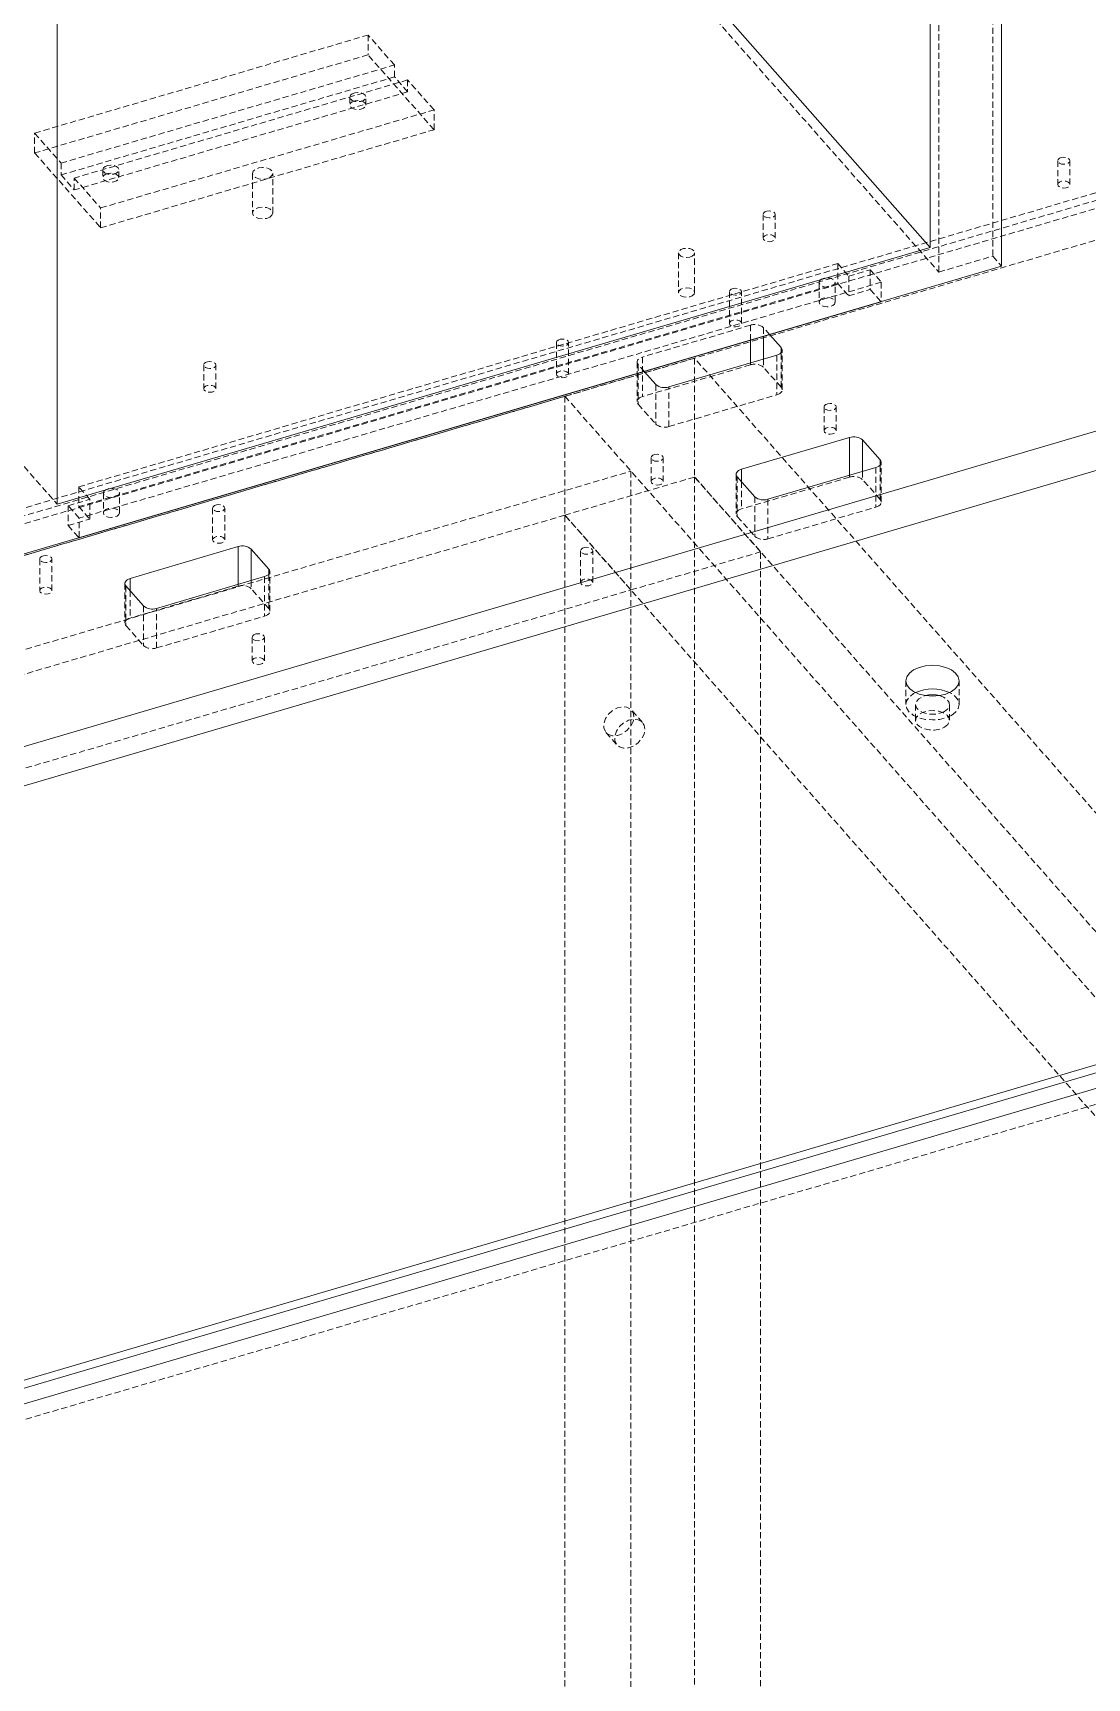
# Model space of a CAD drawing. Header units: millimetres. Extents: x 1529 to 6255, y 1713 to 5797.
# Drawn here: x 4712 to 4929.4, y 4952.8 to 5292 of the extents above; entities that cross this region are included whole.
import ezdxf

# ---------------------------------------------------------------- set-up
doc = ezdxf.new("R2010")
doc.units = ezdxf.units.MM
doc.linetypes.add('HIDDEN', pattern=[1.905, 1.27, -0.635])

msp = doc.modelspace()

# ---------------------------------------------------------------- linework, layer by layer
at = {"color": 7, "linetype": 'HIDDEN', "lineweight": 0}
for p, q in [((4909.916, 5409.238), (4909.916, 5245.929)), ((4898.778, 5405.962), (4898.778, 5242.653)), ((4841.575, 5307.464), (4898.778, 5242.653)), ((4712.365, 5271.289), (4781.107, 5291.509)), ((4786.554, 5285.337), (4781.107, 5291.509)), ((4781.107, 5291.509), (4781.107, 5287.426)), ((4781.107, 5287.426), (4712.365, 5267.207)), ((4717.813, 5265.117), (4786.554, 5285.337)), ((4794.726, 5271.995), (4781.107, 5287.426)), ((4786.554, 5282.887), (4786.554, 5285.337)), ((4717.813, 5262.667), (4786.554, 5282.887)), ((4789.278, 5282.25), (4720.537, 5262.031)), ((4789.278, 5279.801), (4786.554, 5282.887)), ((4794.726, 5276.078), (4789.278, 5282.25)), ((4789.278, 5282.25), (4789.278, 5279.801)), ((4789.278, 5279.801), (4720.537, 5259.581)), ((4777.356, 5278.723), (4777.356, 5277.09)), ((4780.656, 5277.09), (4780.656, 5278.723)), ((4725.985, 5255.858), (4794.726, 5276.078)), ((4794.726, 5271.995), (4794.726, 5276.078)), ((4712.365, 5271.289), (4717.813, 5265.117)), ((4712.365, 5267.207), (4712.365, 5271.289)), ((4725.985, 5251.776), (4794.726, 5271.995)), ((4962.216, 5268.138), (4595.2, 5160.183)), ((4966.268, 5267.723), (4596.325, 5158.908)), ((4712.365, 5267.207), (4725.985, 5251.776)), ((4529.449, 5137.603), (4964.486, 5265.566)), ((4717.813, 5265.117), (4717.813, 5262.667)), ((4923.294, 5265.591), (4923.294, 5260.692)), ((4925.794, 5260.692), (4925.794, 5265.591)), ((4658.503, 5261.101), (4717.047, 5194.772)), ((4717.813, 5262.667), (4720.537, 5259.581)), ((4720.537, 5262.031), (4725.985, 5255.858)), ((4720.537, 5259.581), (4720.537, 5262.031)), ((4726.435, 5263.745), (4726.435, 5262.112)), ((4729.735, 5262.112), (4729.735, 5263.745)), ((4757.269, 5263.003), (4757.269, 5254.838)), ((4761.469, 5254.838), (4761.469, 5263.003)), ((4527.667, 5130.547), (4966.268, 5259.558)), ((4725.985, 5251.776), (4725.985, 5255.858)), ((4862.557, 5254.536), (4862.557, 5249.637)), ((4865.057, 5249.637), (4865.057, 5254.536)), ((4721.474, 5198.371), (4877.942, 5244.395)), ((4845.144, 5246.605), (4845.144, 5238.439)), ((4848.444, 5238.439), (4848.444, 5246.605)), ((4877.942, 5244.395), (4880.212, 5241.823)), ((4877.942, 5244.395), (4877.942, 5240.312)), ((4898.778, 5242.653), (4909.916, 5245.929)), ((4909.916, 5245.929), (4911.732, 5243.872)), ((4877.942, 5240.312), (4721.474, 5194.288)), ((4886.937, 5240.561), (4721.559, 5191.917)), ((4874.107, 5240.512), (4874.107, 5236.43)), ((4877.406, 5236.43), (4877.406, 5240.512)), ((4877.942, 5240.312), (4880.212, 5237.74)), ((4880.212, 5241.823), (4884.667, 5243.133)), ((4880.212, 5241.823), (4880.212, 5237.74)), ((4884.667, 5243.133), (4886.937, 5240.561)), ((4884.667, 5243.133), (4884.667, 5239.051)), ((4886.937, 5240.561), (4886.937, 5236.579)), ((4855.601, 5238.6), (4855.601, 5232.068)), ((4858.101, 5232.068), (4858.101, 5238.6)), ((4880.212, 5237.74), (4884.667, 5239.051)), ((4884.667, 5239.051), (4886.937, 5236.479)), ((4859.96, 5231.688), (4837.685, 5225.136)), ((4859.96, 5228.544), (4859.96, 5231.688)), ((4863.945, 5229.716), (4862.65, 5231.183)), ((4862.65, 5231.183), (4862.65, 5229.335)), ((4819.961, 5228.117), (4819.961, 5221.584)), ((4822.461, 5221.584), (4822.461, 5228.117)), ((4866.5, 5218.379), (4866.5, 5226.544)), ((4747.232, 5223.491), (4747.232, 5218.592)), ((4749.732, 5218.592), (4749.732, 5223.491)), ((4848.429, 5224.897), (4821.699, 5217.034)), ((4836.593, 5224.107), (4836.593, 5215.942)), ((4838.106, 5222.116), (4836.811, 5223.583)), ((4836.811, 5223.583), (4836.811, 5215.418)), ((4837.685, 5225.136), (4837.685, 5216.971)), ((4859.96, 5223.523), (4837.685, 5216.971)), ((4973.277, 5083.446), (4848.429, 5224.897)), ((4848.429, 5224.897), (4848.429, 5200.4)), ((4859.96, 5223.523), (4859.96, 5223.913)), ((4862.65, 5224.704), (4862.65, 5223.018)), ((4865.408, 5225.516), (4865.408, 5217.35)), ((4866.282, 5218.903), (4866.282, 5226.02)), ((4866.282, 5218.903), (4862.65, 5223.018)), ((4554.397, 5138.409), (4821.699, 5217.034)), ((4821.699, 5217.034), (4946.547, 5075.583)), ((4821.699, 5217.034), (4821.699, 5192.538)), ((4821.699, 5217.034), (4835.319, 5201.603)), ((4840.442, 5219.468), (4840.442, 5211.303)), ((4843.132, 5210.798), (4843.132, 5218.964)), ((4843.132, 5210.798), (4865.408, 5217.35)), ((4836.811, 5215.418), (4840.442, 5211.303)), ((4875.123, 5214.849), (4875.123, 5209.95)), ((4877.623, 5209.95), (4877.623, 5214.849)), ((4839.482, 5204.366), (4839.482, 5199.466)), ((4841.982, 5199.466), (4841.982, 5204.366)), ((4886.711, 5195.757), (4886.711, 5202.874)), ((4886.929, 5195.232), (4886.929, 5203.398)), ((4568.017, 5122.978), (4835.319, 5201.603)), ((4848.429, 5200.4), (4821.699, 5192.538)), ((4835.319, 5201.603), (4835.319, 5177.107)), ((4848.429, 5200.4), (4973.277, 5058.949)), ((4862.049, 5184.969), (4848.429, 5200.4)), ((4848.429, 5200.4), (4848.429, 4694.145)), ((4857.022, 5200.961), (4857.022, 5192.795)), ((4857.24, 5200.437), (4857.24, 5192.271)), ((4880.389, 5200.376), (4858.114, 5193.824)), ((4858.114, 5199.446), (4858.114, 5193.824)), ((4880.389, 5200.376), (4880.389, 5200.767)), ((4883.079, 5201.558), (4883.079, 5199.872)), ((4886.711, 5195.757), (4883.079, 5199.872)), ((4885.837, 5202.369), (4885.837, 5194.204)), ((4723.744, 5195.799), (4721.474, 5198.371)), ((4721.474, 5198.371), (4721.474, 5194.288)), ((4726.549, 5197.109), (4726.549, 5193.027)), ((4729.849, 5193.027), (4729.849, 5197.109)), ((4860.872, 5196.322), (4860.872, 5188.156)), ((4719.289, 5194.489), (4723.744, 5195.799)), ((4721.559, 5191.917), (4719.289, 5194.489)), ((4719.289, 5194.489), (4719.289, 5190.406)), ((4721.474, 5194.288), (4723.744, 5191.716)), ((4723.744, 5191.716), (4723.744, 5195.799)), ((4749.077, 5193.985), (4749.077, 5187.452)), ((4751.577, 5187.452), (4751.577, 5193.985)), ((4863.562, 5195.817), (4863.562, 5187.652)), ((4863.562, 5187.652), (4885.837, 5194.204)), ((4821.699, 5192.538), (4554.397, 5113.913)), ((4719.289, 5190.406), (4723.744, 5191.716)), ((4719.289, 5190.406), (4721.488, 5187.913)), ((4721.559, 5187.934), (4721.559, 5191.917)), ((4821.699, 5192.538), (4946.547, 5051.087)), ((4835.319, 5177.107), (4821.699, 5192.538)), ((4821.699, 4686.283), (4821.699, 5192.538)), ((4857.24, 5192.271), (4860.872, 5188.156)), ((4713.437, 5183.501), (4713.437, 5176.969)), ((4715.937, 5176.969), (4715.937, 5183.501)), ((4824.935, 5185.194), (4824.935, 5178.662)), ((4827.435, 5178.662), (4827.435, 5185.194)), ((4835.319, 5177.107), (4862.049, 5184.969)), ((4862.049, 4678.714), (4862.049, 5184.969)), ((4757.034, 5179.06), (4757.034, 5177.374)), ((4759.792, 5179.872), (4759.792, 5171.706)), ((4760.666, 5173.259), (4760.666, 5180.376)), ((4760.884, 5172.735), (4760.884, 5180.9)), ((4568.017, 5098.482), (4835.319, 5177.107)), ((4730.977, 5178.463), (4730.977, 5170.298)), ((4731.195, 5177.939), (4731.195, 5169.774)), ((4754.344, 5177.879), (4732.069, 5171.326)), ((4732.069, 5176.949), (4732.069, 5171.326)), ((4754.344, 5177.879), (4754.344, 5178.269)), ((4760.666, 5173.259), (4757.034, 5177.374)), ((4835.319, 4670.852), (4835.319, 5177.107)), ((4734.826, 5173.824), (4734.826, 5165.659)), ((4737.516, 5165.154), (4737.516, 5173.319)), ((4731.195, 5169.774), (4734.826, 5165.659)), ((4737.516, 5165.154), (4759.792, 5171.706)), ((4757.232, 5167.372), (4757.232, 5162.473)), ((4759.732, 5162.473), (4759.732, 5167.372)), ((4891.988, 5158.405), (4891.988, 5153.506)), ((4902.988, 5153.506), (4902.988, 5158.405)), ((4837.688, 5149.793), (4835.418, 5152.365)), ((4893.988, 5153.506), (4893.988, 5150.24)), ((4900.988, 5150.24), (4900.988, 5153.506)), ((4830.17, 5147.733), (4832.44, 5145.161)), ((5011.501, 5094.689), (4654.296, 4989.62))]:
    msp.add_line(p, q, dxfattribs=at)
at = {"color": 7, "linetype": 'Continuous', "lineweight": 15}
for p, q in [((4911.732, 5243.872), (4911.732, 5407.18)), ((4897.03, 5394.69), (4897.03, 5247.713)), ((4717.047, 5194.772), (4717.047, 5341.75)), ((4897.03, 5247.713), (4838.487, 5314.042)), ((4897.03, 5247.713), (4717.047, 5194.772)), ((4702.345, 5182.283), (4911.732, 5243.872)), ((4652.514, 5127.908), (5011.501, 5233.501)), ((4886.937, 5236.479), (4721.559, 5187.834)), ((4886.937, 5236.579), (4886.937, 5236.479)), ((4866.282, 5227.069), (4863.945, 5229.716)), ((5011.501, 5225.336), (4652.514, 5119.742)), ((4865.408, 5225.516), (4843.132, 5218.964)), ((4840.442, 5219.468), (4838.106, 5222.116)), ((4880.389, 5208.541), (4858.114, 5201.989)), ((4886.711, 5203.922), (4883.079, 5208.037)), ((4860.872, 5196.322), (4857.24, 5200.437)), ((4885.837, 5202.369), (4863.562, 5195.817)), ((4721.488, 5187.913), (4721.559, 5187.834)), ((4721.559, 5187.834), (4721.559, 5187.934)), ((4754.344, 5186.044), (4732.069, 5179.492)), ((4760.666, 5181.424), (4757.034, 5185.539)), ((4759.792, 5179.872), (4737.516, 5173.319)), ((4734.826, 5173.824), (4731.195, 5177.939)), ((4652.514, 4997.261), (5011.501, 5102.855)), ((5009.719, 5100.697), (4654.296, 4996.152)), ((4656.566, 4993.58), (5011.989, 5098.125))]:
    msp.add_line(p, q, dxfattribs=at)
at = {"color": 8, "linetype": 'Continuous', "lineweight": 15}
for p, q in [((4859.96, 5223.913), (4859.96, 5228.544)), ((4862.65, 5229.335), (4862.65, 5224.704)), ((4866.282, 5226.02), (4866.282, 5227.069)), ((4880.389, 5200.767), (4880.389, 5208.541)), ((4883.079, 5208.037), (4883.079, 5201.558)), ((4886.711, 5202.874), (4886.711, 5203.922)), ((4858.114, 5201.989), (4858.114, 5199.446)), ((4754.344, 5178.269), (4754.344, 5186.044)), ((4757.034, 5185.539), (4757.034, 5179.06)), ((4732.069, 5179.492), (4732.069, 5176.949)), ((4760.666, 5180.376), (4760.666, 5181.424))]:
    msp.add_line(p, q, dxfattribs=at)
at = {"color": 7, "linetype": 'HIDDEN', "lineweight": 0, "flags": 128}
for points in [[(4777.84, 5279.397), (4778.375, 5279.603), (4779.006, 5279.676), (4779.638, 5279.603), (4780.173, 5279.397), (4780.531, 5279.088), (4780.656, 5278.723), (4780.531, 5278.359), (4780.173, 5278.05), (4779.638, 5277.843), (4779.006, 5277.771), (4778.375, 5277.843), (4777.84, 5278.049), (4777.482, 5278.359), (4777.356, 5278.723), (4777.482, 5279.088), (4777.84, 5279.397)], [(4777.84, 5277.763), (4778.375, 5277.97), (4779.006, 5278.042), (4779.638, 5277.97), (4780.173, 5277.763), (4780.531, 5277.454), (4780.656, 5277.09), (4780.531, 5276.725), (4780.173, 5276.416), (4779.638, 5276.21), (4779.006, 5276.137), (4778.375, 5276.21), (4777.84, 5276.416), (4777.482, 5276.725), (4777.356, 5277.09), (4777.482, 5277.454), (4777.84, 5277.763)], [(4726.919, 5264.419), (4727.454, 5264.625), (4728.085, 5264.697), (4728.717, 5264.625), (4729.252, 5264.419), (4729.61, 5264.109), (4729.735, 5263.745), (4729.61, 5263.38), (4729.252, 5263.071), (4728.717, 5262.865), (4728.085, 5262.792), (4727.454, 5262.865), (4726.919, 5263.071), (4726.561, 5263.38), (4726.435, 5263.745), (4726.561, 5264.109), (4726.919, 5264.419)], [(4760.854, 5262.146), (4760.173, 5261.883), (4759.369, 5261.791), (4758.566, 5261.883), (4757.884, 5262.146), (4757.429, 5262.539), (4757.269, 5263.003), (4757.429, 5263.467), (4757.884, 5263.86), (4758.566, 5264.123), (4759.369, 5264.215), (4760.173, 5264.123), (4760.854, 5263.86), (4761.309, 5263.467), (4761.469, 5263.003), (4761.309, 5262.539), (4760.854, 5262.146)], [(4923.66, 5266.101), (4924.066, 5266.258), (4924.544, 5266.313), (4925.022, 5266.258), (4925.428, 5266.101), (4925.699, 5265.867), (4925.794, 5265.591), (4925.699, 5265.315), (4925.428, 5265.081), (4925.022, 5264.924), (4924.544, 5264.869), (4924.066, 5264.924), (4923.66, 5265.081), (4923.389, 5265.315), (4923.294, 5265.591), (4923.389, 5265.867), (4923.66, 5266.101)], [(4726.919, 5262.785), (4727.454, 5262.992), (4728.085, 5263.064), (4728.717, 5262.992), (4729.252, 5262.785), (4729.61, 5262.476), (4729.735, 5262.112), (4729.61, 5261.747), (4729.252, 5261.438), (4728.717, 5261.232), (4728.085, 5261.159), (4727.454, 5261.232), (4726.919, 5261.438), (4726.561, 5261.747), (4726.435, 5262.112), (4726.561, 5262.476), (4726.919, 5262.785)], [(4923.66, 5261.202), (4923.389, 5260.968), (4923.294, 5260.692), (4923.389, 5260.416), (4923.66, 5260.182), (4924.066, 5260.025), (4924.544, 5259.97), (4925.022, 5260.025), (4925.428, 5260.182), (4925.699, 5260.416), (4925.794, 5260.692), (4925.699, 5260.968), (4925.428, 5261.202), (4925.022, 5261.359), (4924.544, 5261.413), (4924.066, 5261.359), (4923.66, 5261.202)], [(4760.854, 5253.98), (4761.309, 5254.374), (4761.469, 5254.838), (4761.309, 5255.302), (4760.854, 5255.695), (4760.173, 5255.958), (4759.369, 5256.05), (4758.566, 5255.958), (4757.884, 5255.695), (4757.429, 5255.302), (4757.269, 5254.838), (4757.429, 5254.374), (4757.884, 5253.98), (4758.566, 5253.718), (4759.369, 5253.625), (4760.173, 5253.718), (4760.854, 5253.98)], [(4862.923, 5255.046), (4863.329, 5255.203), (4863.807, 5255.258), (4864.285, 5255.203), (4864.691, 5255.046), (4864.962, 5254.812), (4865.057, 5254.536), (4864.962, 5254.26), (4864.691, 5254.026), (4864.285, 5253.869), (4863.807, 5253.814), (4863.329, 5253.869), (4862.923, 5254.026), (4862.652, 5254.26), (4862.557, 5254.536), (4862.652, 5254.812), (4862.923, 5255.046)], [(4862.923, 5250.147), (4862.652, 5249.913), (4862.557, 5249.637), (4862.652, 5249.36), (4862.923, 5249.126), (4863.329, 5248.97), (4863.807, 5248.915), (4864.285, 5248.97), (4864.691, 5249.126), (4864.962, 5249.361), (4865.057, 5249.637), (4864.962, 5249.913), (4864.691, 5250.147), (4864.285, 5250.303), (4863.807, 5250.358), (4863.329, 5250.303), (4862.923, 5250.147)], [(4847.961, 5245.931), (4847.425, 5245.725), (4846.794, 5245.652), (4846.163, 5245.725), (4845.627, 5245.931), (4845.27, 5246.24), (4845.144, 5246.605), (4845.27, 5246.969), (4845.627, 5247.278), (4846.163, 5247.485), (4846.794, 5247.557), (4847.425, 5247.485), (4847.961, 5247.278), (4848.318, 5246.969), (4848.444, 5246.605), (4848.318, 5246.24), (4847.961, 5245.931)], [(4874.59, 5241.186), (4874.232, 5240.877), (4874.107, 5240.512), (4874.232, 5240.148), (4874.59, 5239.839), (4875.125, 5239.632), (4875.756, 5239.56), (4876.388, 5239.632), (4876.923, 5239.839), (4877.281, 5240.148), (4877.406, 5240.512), (4877.281, 5240.877), (4876.923, 5241.186), (4876.388, 5241.392), (4875.757, 5241.465), (4875.125, 5241.392), (4874.59, 5241.186)], [(4847.961, 5237.766), (4848.318, 5238.075), (4848.444, 5238.439), (4848.318, 5238.804), (4847.961, 5239.113), (4847.425, 5239.319), (4846.794, 5239.392), (4846.163, 5239.319), (4845.627, 5239.113), (4845.27, 5238.804), (4845.144, 5238.439), (4845.27, 5238.075), (4845.627, 5237.766), (4846.163, 5237.559), (4846.794, 5237.487), (4847.425, 5237.559), (4847.961, 5237.766)], [(4855.967, 5239.11), (4856.373, 5239.267), (4856.851, 5239.322), (4857.329, 5239.267), (4857.735, 5239.11), (4858.006, 5238.876), (4858.101, 5238.6), (4858.006, 5238.324), (4857.735, 5238.09), (4857.329, 5237.933), (4856.851, 5237.878), (4856.373, 5237.933), (4855.967, 5238.09), (4855.696, 5238.324), (4855.601, 5238.6), (4855.696, 5238.876), (4855.967, 5239.11)], [(4874.59, 5237.103), (4874.232, 5236.794), (4874.107, 5236.43), (4874.232, 5236.065), (4874.59, 5235.756), (4875.125, 5235.55), (4875.756, 5235.477), (4876.388, 5235.55), (4876.923, 5235.756), (4877.281, 5236.065), (4877.406, 5236.43), (4877.281, 5236.794), (4876.923, 5237.103), (4876.388, 5237.31), (4875.757, 5237.382), (4875.125, 5237.31), (4874.59, 5237.103)], [(4855.967, 5232.578), (4855.696, 5232.344), (4855.601, 5232.068), (4855.696, 5231.791), (4855.967, 5231.557), (4856.373, 5231.401), (4856.851, 5231.346), (4857.329, 5231.401), (4857.735, 5231.557), (4858.006, 5231.791), (4858.101, 5232.068), (4858.006, 5232.344), (4857.735, 5232.578), (4857.329, 5232.734), (4856.851, 5232.789), (4856.373, 5232.734), (4855.967, 5232.578)], [(4820.327, 5228.627), (4820.732, 5228.783), (4821.211, 5228.838), (4821.689, 5228.783), (4822.095, 5228.627), (4822.366, 5228.393), (4822.461, 5228.117), (4822.366, 5227.84), (4822.095, 5227.606), (4821.689, 5227.45), (4821.211, 5227.395), (4820.732, 5227.45), (4820.327, 5227.606), (4820.056, 5227.84), (4819.961, 5228.117), (4820.056, 5228.393), (4820.327, 5228.627)], [(4747.598, 5224.001), (4748.003, 5224.158), (4748.482, 5224.213), (4748.96, 5224.158), (4749.366, 5224.001), (4749.637, 5223.767), (4749.732, 5223.491), (4749.637, 5223.215), (4749.366, 5222.981), (4748.96, 5222.824), (4748.482, 5222.769), (4748.003, 5222.824), (4747.598, 5222.981), (4747.327, 5223.215), (4747.232, 5223.491), (4747.327, 5223.767), (4747.598, 5224.001)], [(4836.811, 5223.583), (4836.668, 5223.794), (4836.599, 5224.017), (4836.606, 5224.243), (4836.69, 5224.464), (4836.848, 5224.671), (4837.072, 5224.857), (4837.354, 5225.014), (4837.685, 5225.136)], [(4820.327, 5222.095), (4820.056, 5221.86), (4819.961, 5221.584), (4820.056, 5221.308), (4820.327, 5221.074), (4820.732, 5220.918), (4821.211, 5220.863), (4821.689, 5220.918), (4822.095, 5221.074), (4822.366, 5221.308), (4822.461, 5221.584), (4822.366, 5221.86), (4822.095, 5222.095), (4821.689, 5222.251), (4821.211, 5222.306), (4820.732, 5222.251), (4820.327, 5222.095)], [(4747.598, 5219.102), (4747.327, 5218.868), (4747.232, 5218.592), (4747.327, 5218.316), (4747.598, 5218.082), (4748.003, 5217.925), (4748.482, 5217.87), (4748.96, 5217.925), (4749.366, 5218.082), (4749.637, 5218.316), (4749.732, 5218.592), (4749.637, 5218.868), (4749.366, 5219.102), (4748.96, 5219.258), (4748.482, 5219.313), (4748.003, 5219.258), (4747.598, 5219.102)], [(4837.685, 5216.971), (4837.354, 5216.849), (4837.072, 5216.692), (4836.848, 5216.506), (4836.69, 5216.299), (4836.606, 5216.077), (4836.599, 5215.851), (4836.668, 5215.628), (4836.811, 5215.418)], [(4865.408, 5217.35), (4865.738, 5217.472), (4866.02, 5217.629), (4866.245, 5217.815), (4866.402, 5218.022), (4866.486, 5218.243), (4866.493, 5218.47), (4866.425, 5218.692), (4866.282, 5218.903)], [(4875.489, 5215.359), (4875.894, 5215.516), (4876.373, 5215.571), (4876.851, 5215.516), (4877.256, 5215.359), (4877.527, 5215.125), (4877.623, 5214.849), (4877.527, 5214.573), (4877.256, 5214.339), (4876.851, 5214.182), (4876.373, 5214.127), (4875.894, 5214.182), (4875.489, 5214.339), (4875.218, 5214.573), (4875.123, 5214.849), (4875.218, 5215.125), (4875.489, 5215.359)], [(4875.489, 5210.46), (4875.218, 5210.226), (4875.123, 5209.95), (4875.218, 5209.674), (4875.489, 5209.44), (4875.894, 5209.283), (4876.373, 5209.228), (4876.851, 5209.283), (4877.256, 5209.44), (4877.527, 5209.674), (4877.623, 5209.95), (4877.527, 5210.226), (4877.256, 5210.46), (4876.851, 5210.617), (4876.373, 5210.671), (4875.894, 5210.616), (4875.489, 5210.46)], [(4839.848, 5204.876), (4840.254, 5205.032), (4840.732, 5205.087), (4841.211, 5205.032), (4841.616, 5204.876), (4841.887, 5204.642), (4841.982, 5204.366), (4841.887, 5204.09), (4841.616, 5203.855), (4841.211, 5203.699), (4840.732, 5203.644), (4840.254, 5203.699), (4839.848, 5203.855), (4839.577, 5204.09), (4839.482, 5204.366), (4839.577, 5204.642), (4839.848, 5204.876)], [(4839.848, 5199.977), (4839.577, 5199.743), (4839.482, 5199.466), (4839.577, 5199.19), (4839.848, 5198.956), (4840.254, 5198.8), (4840.732, 5198.745), (4841.211, 5198.8), (4841.616, 5198.956), (4841.887, 5199.19), (4841.982, 5199.466), (4841.887, 5199.743), (4841.616, 5199.977), (4841.211, 5200.133), (4840.732, 5200.188), (4840.254, 5200.133), (4839.848, 5199.977)], [(4727.032, 5197.783), (4726.674, 5197.474), (4726.549, 5197.109), (4726.674, 5196.745), (4727.032, 5196.436), (4727.567, 5196.229), (4728.199, 5196.157), (4728.83, 5196.229), (4729.365, 5196.436), (4729.723, 5196.745), (4729.849, 5197.109), (4729.723, 5197.474), (4729.365, 5197.783), (4728.83, 5197.989), (4728.199, 5198.062), (4727.567, 5197.989), (4727.032, 5197.783)], [(4727.032, 5193.7), (4726.674, 5193.391), (4726.549, 5193.027), (4726.674, 5192.662), (4727.032, 5192.353), (4727.567, 5192.147), (4728.199, 5192.074), (4728.83, 5192.147), (4729.365, 5192.353), (4729.723, 5192.662), (4729.849, 5193.027), (4729.723, 5193.391), (4729.365, 5193.7), (4728.83, 5193.907), (4728.199, 5193.979), (4727.567, 5193.907), (4727.032, 5193.7)], [(4749.443, 5194.495), (4749.849, 5194.651), (4750.327, 5194.706), (4750.805, 5194.651), (4751.211, 5194.495), (4751.482, 5194.261), (4751.577, 5193.985), (4751.482, 5193.708), (4751.211, 5193.474), (4750.805, 5193.318), (4750.327, 5193.263), (4749.849, 5193.318), (4749.443, 5193.474), (4749.172, 5193.708), (4749.077, 5193.985), (4749.172, 5194.261), (4749.443, 5194.495)], [(4858.114, 5193.824), (4857.784, 5193.702), (4857.501, 5193.545), (4857.277, 5193.359), (4857.12, 5193.152), (4857.036, 5192.931), (4857.028, 5192.705), (4857.097, 5192.482), (4857.24, 5192.271)], [(4885.837, 5194.204), (4886.167, 5194.326), (4886.45, 5194.483), (4886.674, 5194.668), (4886.831, 5194.876), (4886.915, 5195.097), (4886.923, 5195.323), (4886.854, 5195.546), (4886.711, 5195.757)], [(4749.443, 5187.963), (4749.172, 5187.728), (4749.077, 5187.452), (4749.172, 5187.176), (4749.443, 5186.942), (4749.849, 5186.786), (4750.327, 5186.731), (4750.805, 5186.786), (4751.211, 5186.942), (4751.482, 5187.176), (4751.577, 5187.452), (4751.482, 5187.728), (4751.211, 5187.963), (4750.805, 5188.119), (4750.327, 5188.174), (4749.849, 5188.119), (4749.443, 5187.963)], [(4825.301, 5185.705), (4825.707, 5185.861), (4826.185, 5185.916), (4826.663, 5185.861), (4827.069, 5185.705), (4827.34, 5185.471), (4827.435, 5185.194), (4827.34, 5184.918), (4827.069, 5184.684), (4826.663, 5184.528), (4826.185, 5184.473), (4825.707, 5184.528), (4825.301, 5184.684), (4825.03, 5184.918), (4824.935, 5185.194), (4825.03, 5185.471), (4825.301, 5185.705)], [(4713.803, 5184.012), (4714.208, 5184.168), (4714.687, 5184.223), (4715.165, 5184.168), (4715.571, 5184.012), (4715.842, 5183.777), (4715.937, 5183.501), (4715.842, 5183.225), (4715.571, 5182.991), (4715.165, 5182.835), (4714.687, 5182.78), (4714.208, 5182.835), (4713.803, 5182.991), (4713.532, 5183.225), (4713.437, 5183.501), (4713.532, 5183.777), (4713.803, 5184.012)], [(4825.301, 5179.172), (4825.03, 5178.938), (4824.935, 5178.662), (4825.03, 5178.386), (4825.301, 5178.152), (4825.707, 5177.996), (4826.185, 5177.941), (4826.663, 5177.995), (4827.069, 5178.152), (4827.34, 5178.386), (4827.435, 5178.662), (4827.34, 5178.938), (4827.069, 5179.172), (4826.663, 5179.329), (4826.185, 5179.384), (4825.707, 5179.329), (4825.301, 5179.172)], [(4713.803, 5177.479), (4713.532, 5177.245), (4713.437, 5176.969), (4713.532, 5176.693), (4713.803, 5176.459), (4714.208, 5176.302), (4714.687, 5176.247), (4715.165, 5176.302), (4715.571, 5176.459), (4715.842, 5176.693), (4715.937, 5176.969), (4715.842, 5177.245), (4715.571, 5177.479), (4715.165, 5177.636), (4714.687, 5177.691), (4714.208, 5177.636), (4713.803, 5177.479)], [(4759.792, 5171.706), (4760.122, 5171.828), (4760.404, 5171.985), (4760.629, 5172.171), (4760.786, 5172.378), (4760.87, 5172.599), (4760.877, 5172.825), (4760.809, 5173.048), (4760.666, 5173.259)], [(4732.069, 5171.326), (4731.738, 5171.204), (4731.456, 5171.048), (4731.232, 5170.862), (4731.074, 5170.655), (4730.99, 5170.433), (4730.983, 5170.207), (4731.052, 5169.984), (4731.195, 5169.774)], [(4757.599, 5167.883), (4758.004, 5168.039), (4758.482, 5168.094), (4758.961, 5168.039), (4759.366, 5167.883), (4759.637, 5167.649), (4759.732, 5167.372), (4759.637, 5167.096), (4759.366, 5166.862), (4758.961, 5166.706), (4758.482, 5166.651), (4758.004, 5166.706), (4757.599, 5166.862), (4757.328, 5167.096), (4757.232, 5167.372), (4757.328, 5167.649), (4757.599, 5167.883)], [(4757.599, 5162.983), (4757.328, 5162.749), (4757.232, 5162.473), (4757.328, 5162.197), (4757.599, 5161.963), (4758.004, 5161.806), (4758.482, 5161.752), (4758.961, 5161.806), (4759.366, 5161.963), (4759.637, 5162.197), (4759.732, 5162.473), (4759.637, 5162.749), (4759.366, 5162.983), (4758.961, 5163.14), (4758.482, 5163.195), (4758.004, 5163.14), (4757.599, 5162.983)], [(4893.989, 5155.956), (4893.599, 5155.751), (4892.725, 5155.094), (4892.175, 5154.328), (4891.988, 5153.506), (4892.175, 5152.684), (4892.725, 5151.919), (4893.599, 5151.261), (4894.738, 5150.756), (4896.064, 5150.439), (4897.488, 5150.331), (4898.911, 5150.439), (4900.238, 5150.756), (4901.377, 5151.261)], [(4899.963, 5152.077), (4899.025, 5151.691), (4897.921, 5151.501), (4896.77, 5151.529), (4895.696, 5151.77), (4894.817, 5152.2), (4894.227, 5152.772), (4893.991, 5153.423), (4894.133, 5154.083), (4894.64, 5154.68), (4895.454, 5155.151), (4896.032, 5155.344)], [(4898.944, 5155.344), (4899.75, 5155.048), (4900.495, 5154.54), (4900.914, 5153.921), (4900.961, 5153.256), (4900.632, 5152.619), (4899.963, 5152.077)], [(4901.377, 5151.261), (4902.251, 5151.919), (4902.801, 5152.684), (4902.988, 5153.506), (4902.801, 5154.328), (4902.251, 5155.094), (4901.377, 5155.751), (4900.987, 5155.956)], [(4835.913, 5150.966), (4835.744, 5151.844), (4835.255, 5152.528), (4834.5, 5152.943), (4833.56, 5153.044), (4832.537, 5152.821), (4831.542, 5152.297), (4830.682, 5151.53), (4830.052, 5150.602), (4829.718, 5149.614), (4829.718, 5148.673), (4830.052, 5147.882), (4830.682, 5147.325), (4831.542, 5147.063), (4832.537, 5147.125), (4833.56, 5147.503), (4834.5, 5148.158), (4835.255, 5149.017), (4835.744, 5149.988), (4835.913, 5150.966)], [(4899.963, 5148.811), (4900.632, 5149.353), (4900.961, 5149.99), (4900.914, 5150.655), (4900.495, 5151.274), (4899.75, 5151.782), (4898.76, 5152.122), (4897.633, 5152.259), (4896.489, 5152.176), (4895.454, 5151.884), (4894.64, 5151.414), (4894.133, 5150.817), (4893.991, 5150.156), (4894.227, 5149.506), (4894.817, 5148.934), (4895.696, 5148.504), (4896.77, 5148.262), (4897.921, 5148.235), (4899.025, 5148.425), (4899.963, 5148.811)], [(4838.183, 5148.394), (4838.014, 5149.272), (4837.525, 5149.956), (4836.77, 5150.371), (4835.83, 5150.472), (4834.807, 5150.249), (4833.812, 5149.726), (4832.952, 5148.958), (4832.322, 5148.03), (4831.988, 5147.042), (4831.988, 5146.102), (4832.322, 5145.31), (4832.952, 5144.753), (4833.812, 5144.491), (4834.807, 5144.553), (4835.83, 5144.932), (4836.77, 5145.586), (4837.525, 5146.445), (4838.014, 5147.416), (4838.183, 5148.394)]]:
    msp.add_lwpolyline(points, dxfattribs=at)
at = {"color": 7, "linetype": 'Continuous', "lineweight": 15, "flags": 128}
for points in [[(4866.282, 5227.069), (4866.425, 5226.858), (4866.493, 5226.635), (4866.486, 5226.409), (4866.402, 5226.188), (4866.245, 5225.98), (4866.02, 5225.795), (4865.738, 5225.638), (4865.408, 5225.516)], [(4886.711, 5203.922), (4886.854, 5203.711), (4886.923, 5203.488), (4886.915, 5203.262), (4886.831, 5203.041), (4886.674, 5202.834), (4886.45, 5202.648), (4886.167, 5202.491), (4885.837, 5202.369)], [(4857.24, 5200.437), (4857.097, 5200.647), (4857.028, 5200.87), (4857.036, 5201.096), (4857.12, 5201.317), (4857.277, 5201.525), (4857.501, 5201.711), (4857.784, 5201.867), (4858.114, 5201.989)], [(4731.195, 5177.939), (4731.052, 5178.15), (4730.983, 5178.373), (4730.99, 5178.599), (4731.074, 5178.82), (4731.232, 5179.027), (4731.456, 5179.213), (4731.738, 5179.37), (4732.069, 5179.492)], [(4760.666, 5181.424), (4760.809, 5181.214), (4760.877, 5180.991), (4760.87, 5180.765), (4760.786, 5180.543), (4760.629, 5180.336), (4760.404, 5180.15), (4760.122, 5179.994), (4759.792, 5179.872)], [(4901.377, 5156.16), (4902.251, 5156.818), (4902.801, 5157.584), (4902.988, 5158.405), (4902.801, 5159.227), (4902.251, 5159.993), (4901.377, 5160.651), (4900.238, 5161.155), (4898.912, 5161.472), (4897.488, 5161.58), (4896.064, 5161.472), (4894.738, 5161.155), (4893.599, 5160.651), (4892.725, 5159.993), (4892.175, 5159.227), (4891.988, 5158.405), (4892.175, 5157.584), (4892.725, 5156.818), (4893.599, 5156.16), (4894.738, 5155.656), (4896.064, 5155.338), (4897.488, 5155.23), (4898.911, 5155.338), (4900.238, 5155.656), (4901.377, 5156.16)]]:
    msp.add_lwpolyline(points, dxfattribs=at)
at = {"color": 7, "linetype": 'HIDDEN', "lineweight": 0}
for centre, start, end in [((4860.855, 5229.039), 50.07496, 108.67742), ((4860.855, 5220.874), 50.07496, 108.67742), ((4842.237, 5213.447), 230.07545, 288.67726), ((4881.285, 5197.727), 50.07536, 108.67702), ((4862.667, 5190.301), 230.07584, 288.67687), ((4755.239, 5175.23), 50.07545, 108.67726), ((4736.621, 5167.803), 230.07552, 288.67735)]:
    msp.add_arc(centre, 2.796, start, end, dxfattribs=at)
at = {"color": 7, "linetype": 'Continuous', "lineweight": 15}
for centre, radius, start, end in [((4842.237, 5221.612), 2.796, 230.07545, 288.67726), ((4881.285, 5205.893), 2.796, 50.07536, 108.67702), ((4862.667, 5198.466), 2.796, 230.07584, 288.67687), ((4755.239, 5183.395), 2.796, 50.07545, 108.67726), ((4736.621, 5175.968), 2.796, 230.07552, 288.67735), ((4897.488, 5148.164), 8.542, 65.81708, 114.18312), ((4897.488, 5149.722), 5.807, 75.48039, 104.52009)]:
    msp.add_arc(centre, radius, start, end, dxfattribs=at)

doc.saveas('drawing.dxf')
